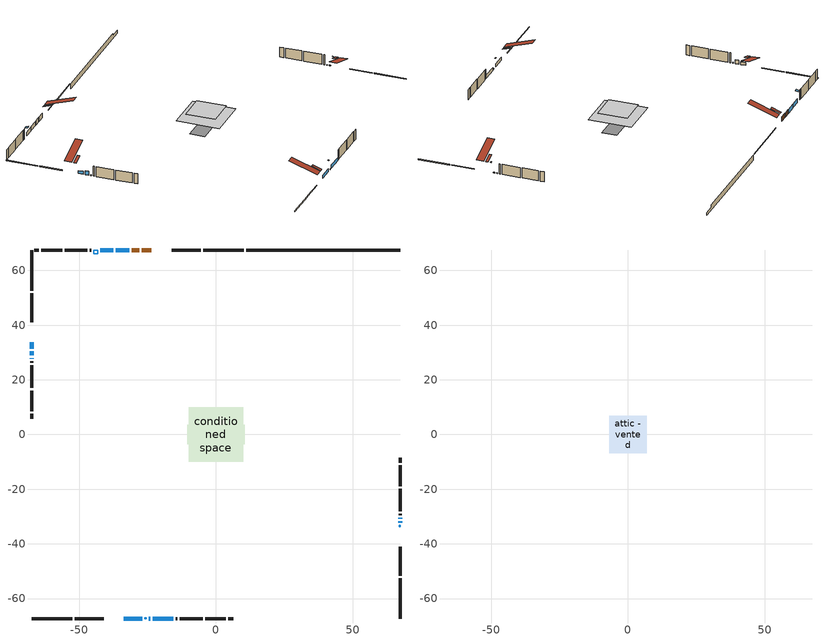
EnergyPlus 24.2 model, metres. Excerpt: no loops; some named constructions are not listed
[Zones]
conditioned space
 floor adiabatic (AdiabaticFloorConstruction): -10.02,-10.02 -10.02,10.02 10.02,10.02 10.02,-10.02 z3.05
 floor foundation (Slab1 construction): -10.56,-3.54 -10.56,3.54 10.56,3.54 10.56,-3.54 z-1.83
 wall outside (RimJoist1 construction): 10.16,67.48 -4.68,67.48 / -67.48,-67.48 -52.64,-67.48 / -67.48,67.48 -67.48,52.64 / 67.48,-67.48 67.48,-52.64 z0.61:0.91
 wall outside (RimJoist2 construction): -5.61,67.48 -16.18,67.48 / -51.71,-67.48 -41.13,-67.48 / -67.48,51.71 -67.48,41.13 / 67.48,-51.71 67.48,-41.13 z0.61:0.91
 wall outside (AdiabaticWallConstruction 1): -23.64,67.48 -27.2,67.48 / -28.12,67.48 -30.79,67.48 z0.61:2.64
 wall outside (AdiabaticWallConstruction): -31.72,67.48 -36.6,67.48 z0.61:2.57; -67.48,33.68 -67.48,31.4 z0.61:1.98; -37.53,67.48 -42.31,67.48 z0.61:2.52; -33.68,-67.48 -26.97,-67.48 z0.61:2.22; -67.48,30.47 -67.48,28.9 z0.61:2.5; 67.48,-32.25 67.48,-31.67 / 67.48,-30.75 67.48,-30.45 / -24.62,-67.48 -24.03,-67.48 / -67.48,27.97 -67.48,27.68 z0.61:0.96; -23.11,-67.48 -15.59,-67.48 z0.61:2.12
 wall outside (Wall1 construction): -45.61,67.48 -46.11,67.48 / -14.66,-67.48 -14.16,-67.48 / -67.48,26.75 -67.48,26.24 / 67.48,-29.52 67.48,-29.02 z0.61:5.49
 wall outside (Wall2 construction): -47.04,67.48 -55.35,67.48 / -13.23,-67.48 -4.92,-67.48 / -67.48,25.32 -67.48,17.01 / 67.48,-28.09 67.48,-19.79 z0.61:5.49
 wall outside (Wall3 construction): -56.28,67.48 -63.88,67.48 / -4,-67.48 3.6,-67.48 / -67.48,16.08 -67.48,8.48 / 67.48,-18.86 67.48,-11.26 z0.61:5.49
 wall outside (Wall4 construction): -64.8,67.48 -66.55,67.48 / 4.53,-67.48 6.28,-67.48 / -67.48,7.55 -67.48,5.81 / 67.48,-10.33 67.48,-8.58 z0.61:5.49
 wall foundation (FoundationWall1 construction): 11.09,67.48,-1.83 11.09,67.48,0.61 61.84,67.48,0.61 61.84,67.48,-0.46 67.48,67.48,-0.46 67.48,67.48,-1.83
 window (WindowConstruction): -31.72,67.48 -36.6,67.48 z0.61:2.57
 window (WindowConstruction 2): -67.48,33.68 -67.48,31.4 z0.61:1.98
 window (WindowConstruction 3): -37.53,67.48 -42.3,67.48 z0.61:2.52
 window (WindowConstruction 4): -33.68,-67.48 -26.97,-67.48 z0.61:2.22
 window (WindowConstruction 5): -67.48,30.47 -67.48,28.9 z0.61:2.5
 window (WindowConstruction 6): 67.48,-32.25 67.48,-31.67 z0.61:0.96
 window (WindowConstruction 7): 67.48,-30.74 67.48,-30.45 z0.61:0.96
 window (WindowConstruction 8): -24.61,-67.48 -24.04,-67.48 z0.61:0.96
 window (WindowConstruction 9): -67.48,27.97 -67.48,27.68 z0.61:0.96
 window (WindowConstruction 1): -23.11,-67.48 -15.59,-67.48 z0.61:2.12
 door (Door): -23.64,67.48 -27.2,67.48 z0.61:2.64
 door (Door 1): -28.12,67.48 -30.79,67.48 z0.61:2.64
 ceiling adiabatic (AdiabaticFloorConstruction): 10.02,-10.02 10.02,10.02 -10.02,10.02 -10.02,-10.02 z3.05
 roof outside (Roof2 construction): -22.71,67.48,5.49 -22.71,63.13,6.94 -21.57,63.13,6.94 -21.57,67.48,5.49; -34.61,-67.48,5.49 -34.61,-63.13,6.94 -35.75,-63.13,6.94 -35.75,-67.48,5.49; -67.48,34.61,5.49 -63.13,34.61,6.94 -63.13,35.75,6.94 -67.48,35.75,5.49; 67.48,-34.61,5.49 63.13,-34.61,6.94 63.13,-35.75,6.94 67.48,-35.75,5.49
 roof outside (AdiabaticRoofConstruction): 67.48,-33.18,5.49 67,-33.18,5.65 67,-33.68,5.65 67.48,-33.68,5.49; -44.68,67.48,5.49 -44.68,66.11,5.94 -43.23,66.11,5.94 -43.23,67.48,5.49; -25.54,-67.48,5.49 -25.54,-67,5.65 -26.04,-67,5.65 -26.04,-67.48,5.49
 skylight (SkylightConstruction): 67.48,-33.18,5.49 67,-33.18,5.64 67,-33.68,5.64 67.48,-33.68,5.49
 skylight (SkylightConstruction 1): -44.68,67.48,5.49 -44.68,66.11,5.94 -43.23,66.11,5.94 -43.23,67.48,5.49
 skylight (SkylightConstruction 2): -25.54,-67.48,5.49 -25.54,-67,5.64 -26.04,-67,5.64 -26.04,-67.48,5.49
attic - vented
 floor to conditioned space (Floor1 construction Reversed): -6.86,-6.86 -6.86,6.86 6.86,6.86 6.86,-6.86 z5.49
 roof outside (Roof1 construction): -20.64,67.48,5.49 -20.64,54.11,9.94 -17.11,54.11,9.94 -17.11,67.48,5.49; -36.68,-67.48,5.49 -36.68,-54.11,9.94 -40.21,-54.11,9.94 -40.21,-67.48,5.49; -67.48,36.68,5.49 -54.11,36.68,9.94 -54.11,40.21,9.94 -67.48,40.21,5.49; 67.48,-36.68,5.49 54.11,-36.68,9.94 54.11,-40.21,9.94 67.48,-40.21,5.49
[Material] Roughness=Rough; Thermal Absorptance=0.9
Name | Thickness {m} | Conductivity {W/m-K} | Density {kg/m3} | Specific Heat {J/kg-K} | Solar Absorptance | Visible Absorptance
ceiling loosefill ins | 0.169333 | 0.0480833 | 16.02 | 1046.75 | 0.7 | 0.7
ceiling stud and cavity | 0.1397 | 0.144249 | 65.682 | 1177.47 | 0.7 | 0.7
gypsum board | 0.0127 | 0.160291 | 801 | 837.4 | 0.6 | 0.6
[Construction]
Floor1 construction: ceiling loosefill ins, ceiling stud and cavity, gypsum board
[EnergyManagementSystem:Program]
infil_program: Set p_m = 0.14; Set p_s = 0.22; Set s_m = 270; Set s_s = 370; Set z_m = 9.99744; Set z_s = 5.610173942282551; Set f_t = (((s_m/z_m)^p_m)*((z_s/s_s)^p_s)); Set Tdiff = tin_s-tout_s; Set dT = @Abs Tdiff; Set c = 0.1905; Set Cs = 0.1048; Set Cw = 0.1507; Set n = 0.65; Set sft = (f_t*0.54); Set temp1 = ((c*Cw)*((sft*site_vw_s)^(2*n)))^2; Set Qinf = (((c*Cs*(dT^n))^2)+temp1)^0.5; Set Qinf = (@Max Qinf 0); Set mech_vent_house_fan_sensible_load_act = 0.0; Set mech_vent_house_fan_latent_load_act = 0.0; Set OASupInPb = out_pb_s; Set OASupInTemp = tout_s; Set OASupInW = out_wt_s; Set OASupRho = (@RhoAirFnPbTdbW OASupInPb OASupInTemp OASupInW); Set OASupCp = (@CpAirFnW OASupInW); Set OASupInEnth = (@HFnTdbW OASupInTemp OASupInW); Set ZoneTemp = tin_s; Set ZoneW = win_s; Set ZoneCp = (@CpAirFnW ZoneW); Set ZoneAirEnth = (@HFnTdbW ZoneTemp ZoneW); Set mech_vent_house_fan_cfis_act = 0.0; Set QWHV_cfis_sup = 0.0; Set QWHV_cfis_suppl_sup = 0.0; Set QWHV_cfis_suppl_exh = 0.0; Set Qrange = 0; Set Qbath = 0; Set Qdryer = 0; Set Qdryer = Qdryer + 0.0001 * clothes_dryer_exhaust_0_sch_s; Set QWHV_sup = 0.0; Set QWHV_exh = 0.0071; Set Qsupply = QWHV_sup + QWHV_cfis_sup + QWHV_cfis_suppl_sup; Set Qexhaust = Qrange + Qbath + Qdryer + QWHV_exh + QWHV_cfis_suppl_exh; Set Qfan = (@Max Qexhaust Qsupply); Set Qducts = 0; If Qducts < 0; Set Qsupply = Qsupply - Qducts; Else; Set Qexhaust = Qexhaust + Qducts; EndIf; Set Qfan_with_ducts = (@Max Qexhaust Qsupply); Set Qimb = (@Abs (Qsupply - Qexhaust)); If Qinf + Qimb > 0; Set Qtot = Qfan_with_ducts + (Qinf^2) / (Qinf + Qimb); Else; Set Qtot = Qfan_with_ducts; EndIf; Set Qinf_adj = Qtot - Qfan; Set infil_flow_act = Qinf_adj; Set infil_program_Qinf = Qinf_adj; Set infil_program_Qfan = Qfan; Set Qload = Qfan; Set Effectiveness_Sens = 0.0; Set Effectiveness_Lat = 0.0; Set Fan_MFR = Qload * OASupRho; Set ZoneInEnth = OASupInEnth; Set ZoneInTemp = OASupInTemp; Set FanTotalToCond = Fan_MFR * (ZoneInEnth - ZoneAirEnth); Set FanSensToCond = Fan_MFR * ZoneCp * (ZoneInTemp - ZoneTemp); Set FanLatToCond = FanTotalToCond - FanSensToCond; Set mech_vent_house_fan_sensible_load_act = mech_vent_house_fan_sensible_load_act + FanSensToCond; Set mech_vent_house_fan_latent_load_act = mech_vent_house_fan_latent_load_act + FanLatToCond
[EnergyManagementSystem:ProgramCallingManager]
boiler_hydronic_pump_disaggregate_program_calling_manager: EndOfSystemTimestepBeforeHVACReporting; boiler_hydronic_pump_disaggregate_program
boiler_hydronic_pump_power_program_calling_manager: EndOfSystemTimestepBeforeHVACReporting; boiler_hydronic_pump_power_program
component_loads_program_calling_manager: EndOfZoneTimestepAfterZoneReporting; component_loads_program
fridge_schedule_program_calling_manager: BeginZoneTimestepAfterInitHeatBalance; fridge_schedule_program
infil_program_calling_manager: BeginZoneTimestepAfterInitHeatBalance; infil_program
natural_vent_program_calling_manager: BeginZoneTimestepAfterInitHeatBalance; natural_vent_program
total_airflows_program_calling_manager: EndOfZoneTimestepAfterZoneReporting; total_airflows_program
total_loads_program_calling_manager: EndOfZoneTimestepAfterZoneReporting; total_loads_program
unmet_hours_program_calling_manager: EndOfZoneTimestepBeforeZoneReporting; unmet_hours_program
water_heater_EC_adj_ProgramManager: EndOfSystemTimestepBeforeHVACReporting; water_heater_EC_adj
[EnergyManagementSystem:OutputVariable] Type of Data in Variable=Summed
Name | EMS Variable | Update Frequency | EMS Program or Subroutine | Units
boiler hydronic pump disaggregate htg primary | boiler_hydronic_pump_primary_htg | SystemTimestep | boiler_hydronic_pump_disaggregate_program | J
loads_htg_tot_peakload_outvar; loads_htg_tot_annual_outvar; Energy Management System Output Variable 1; Energy Management System Output Variable 45 | loads_htg_tot | ZoneTimestep | total_loads_program | J
loads_clg_tot_peakload_outvar; loads_clg_tot_annual_outvar; Energy Management System Output Variable 2; Energy Management System Output Variable 46 | loads_clg_tot | ZoneTimestep | total_loads_program | J
htg_unmet_hours_annual_outvar; Energy Management System Output Variable 3 | htg_unmet_hours | ZoneTimestep | unmet_hours_program | hr
clg_unmet_hours_annual_outvar; Energy Management System Output Variable 4 | clg_unmet_hours | ZoneTimestep | unmet_hours_program | hr
loads_htg_roofs_annual_outvar; Energy Management System Output Variable 5 | loads_htg_roofs | ZoneTimestep | component_loads_program | J
loads_htg_ceilings_annual_outvar; Energy Management System Output Variable 6 | loads_htg_ceilings | ZoneTimestep | component_loads_program | J
loads_htg_walls_annual_outvar; Energy Management System Output Variable 7 | loads_htg_walls | ZoneTimestep | component_loads_program | J
loads_htg_rim_joists_annual_outvar; Energy Management System Output Variable 8 | loads_htg_rim_joists | ZoneTimestep | component_loads_program | J
loads_htg_foundation_walls_annual_outvar; Energy Management System Output Variable 9 | loads_htg_foundation_walls | ZoneTimestep | component_loads_program | J
loads_htg_doors_annual_outvar; Energy Management System Output Variable 10 | loads_htg_doors | ZoneTimestep | component_loads_program | J
loads_htg_windows_conduction_annual_outvar; Energy Management System Output Variable 11 | loads_htg_windows_conduction | ZoneTimestep | component_loads_program | J
loads_htg_windows_solar_annual_outvar; Energy Management System Output Variable 12 | loads_htg_windows_solar | ZoneTimestep | component_loads_program | J
loads_htg_skylights_conduction_annual_outvar; Energy Management System Output Variable 13 | loads_htg_skylights_conduction | ZoneTimestep | component_loads_program | J
loads_htg_skylights_solar_annual_outvar; Energy Management System Output Variable 14 | loads_htg_skylights_solar | ZoneTimestep | component_loads_program | J
loads_htg_floors_annual_outvar; Energy Management System Output Variable 15 | loads_htg_floors | ZoneTimestep | component_loads_program | J
loads_htg_slabs_annual_outvar; Energy Management System Output Variable 16 | loads_htg_slabs | ZoneTimestep | component_loads_program | J
loads_htg_internal_mass_annual_outvar; Energy Management System Output Variable 17 | loads_htg_internal_mass | ZoneTimestep | component_loads_program | J
loads_htg_infil_annual_outvar; Energy Management System Output Variable 18 | loads_htg_infil | ZoneTimestep | component_loads_program | J
loads_htg_natvent_annual_outvar; Energy Management System Output Variable 19 | loads_htg_natvent | ZoneTimestep | component_loads_program | J
loads_htg_mechvent_annual_outvar; Energy Management System Output Variable 20 | loads_htg_mechvent | ZoneTimestep | component_loads_program | J
loads_htg_whf_annual_outvar; Energy Management System Output Variable 21 | loads_htg_whf | ZoneTimestep | component_loads_program | J
loads_htg_ducts_annual_outvar; Energy Management System Output Variable 22 | loads_htg_ducts | ZoneTimestep | component_loads_program | J
loads_htg_intgains_annual_outvar; Energy Management System Output Variable 23 | loads_htg_intgains | ZoneTimestep | component_loads_program | J
loads_htg_lighting_annual_outvar; Energy Management System Output Variable 24 | loads_htg_lighting | ZoneTimestep | component_loads_program | J
loads_clg_roofs_annual_outvar; Energy Management System Output Variable 25 | loads_clg_roofs | ZoneTimestep | component_loads_program | J
loads_clg_ceilings_annual_outvar; Energy Management System Output Variable 26 | loads_clg_ceilings | ZoneTimestep | component_loads_program | J
loads_clg_walls_annual_outvar; Energy Management System Output Variable 27 | loads_clg_walls | ZoneTimestep | component_loads_program | J
loads_clg_rim_joists_annual_outvar; Energy Management System Output Variable 28 | loads_clg_rim_joists | ZoneTimestep | component_loads_program | J
loads_clg_foundation_walls_annual_outvar; Energy Management System Output Variable 29 | loads_clg_foundation_walls | ZoneTimestep | component_loads_program | J
loads_clg_doors_annual_outvar; Energy Management System Output Variable 30 | loads_clg_doors | ZoneTimestep | component_loads_program | J
loads_clg_windows_conduction_annual_outvar; Energy Management System Output Variable 31 | loads_clg_windows_conduction | ZoneTimestep | component_loads_program | J
loads_clg_windows_solar_annual_outvar; Energy Management System Output Variable 32 | loads_clg_windows_solar | ZoneTimestep | component_loads_program | J
loads_clg_skylights_conduction_annual_outvar; Energy Management System Output Variable 33 | loads_clg_skylights_conduction | ZoneTimestep | component_loads_program | J
loads_clg_skylights_solar_annual_outvar; Energy Management System Output Variable 34 | loads_clg_skylights_solar | ZoneTimestep | component_loads_program | J
loads_clg_floors_annual_outvar; Energy Management System Output Variable 35 | loads_clg_floors | ZoneTimestep | component_loads_program | J
loads_clg_slabs_annual_outvar; Energy Management System Output Variable 36 | loads_clg_slabs | ZoneTimestep | component_loads_program | J
loads_clg_internal_mass_annual_outvar; Energy Management System Output Variable 37 | loads_clg_internal_mass | ZoneTimestep | component_loads_program | J
loads_clg_infil_annual_outvar; Energy Management System Output Variable 38 | loads_clg_infil | ZoneTimestep | component_loads_program | J
loads_clg_natvent_annual_outvar; Energy Management System Output Variable 39 | loads_clg_natvent | ZoneTimestep | component_loads_program | J
loads_clg_mechvent_annual_outvar; Energy Management System Output Variable 40 | loads_clg_mechvent | ZoneTimestep | component_loads_program | J
loads_clg_whf_annual_outvar; Energy Management System Output Variable 41 | loads_clg_whf | ZoneTimestep | component_loads_program | J
loads_clg_ducts_annual_outvar; Energy Management System Output Variable 42 | loads_clg_ducts | ZoneTimestep | component_loads_program | J
loads_clg_intgains_annual_outvar; Energy Management System Output Variable 43 | loads_clg_intgains | ZoneTimestep | component_loads_program | J
loads_clg_lighting_annual_outvar; Energy Management System Output Variable 44 | loads_clg_lighting | ZoneTimestep | component_loads_program | J
[Schedule:Day:Interval]
interior lighting schedule day: No, 01:00, 0.108182, 04:00, 0.0901515, 05:00, 0.0991667, 06:00, 0.162273, 07:00, 0.270455, 08:00, 0.342576, 10:00, 0.369621, 11:00, 0.351591, 12:00, 0.333561, 13:00, 0.324545, 14:00, 0.31553, 15:00, 0.333561, 16:00, 0.369621, 17:00, 0.450758, 18:00, 0.585985, 19:00, 0.775303, 20:00, 0.955606, 21:00, 0.991667, 22:00, 0.712197, 23:00, 0.360606, 24:00, 0.162273
interior lighting schedule day 1: No, 01:00, 0.100909, 04:00, 0.0840909, 05:00, 0.0925, 06:00, 0.151364, 07:00, 0.252273, 08:00, 0.319545, 10:00, 0.344773, 11:00, 0.327955, 12:00, 0.311136, 13:00, 0.302727, 14:00, 0.294318, 15:00, 0.311136, 16:00, 0.344773, 17:00, 0.420455, 18:00, 0.546591, 19:00, 0.723182, 20:00, 0.891364, 21:00, 0.925, 22:00, 0.664318, 23:00, 0.336364, 24:00, 0.151364
interior lighting schedule day 2: No, 01:00, 0.0927273, 04:00, 0.0772727, 05:00, 0.085, 06:00, 0.139091, 07:00, 0.231818, 08:00, 0.293636, 10:00, 0.316818, 11:00, 0.301364, 12:00, 0.285909, 13:00, 0.278182, 14:00, 0.270455, 15:00, 0.285909, 16:00, 0.316818, 17:00, 0.386364, 18:00, 0.502273, 19:00, 0.664545, 20:00, 0.819091, 21:00, 0.85, 22:00, 0.610455, 23:00, 0.309091, 24:00, 0.139091
interior lighting schedule day 3: No, 01:00, 0.0845455, 04:00, 0.0704545, 05:00, 0.0775, 06:00, 0.126818, 07:00, 0.211364, 08:00, 0.267727, 10:00, 0.288864, 11:00, 0.274773, 12:00, 0.260682, 13:00, 0.253636, 14:00, 0.246591, 15:00, 0.260682, 16:00, 0.288864, 17:00, 0.352273, 18:00, 0.457955, 19:00, 0.605909, 20:00, 0.746818, 21:00, 0.775, 22:00, 0.556591, 23:00, 0.281818, 24:00, 0.126818
interior lighting schedule day 4: No, 01:00, 0.0763636, 04:00, 0.0636364, 05:00, 0.07, 06:00, 0.114545, 07:00, 0.190909, 08:00, 0.241818, 10:00, 0.260909, 11:00, 0.248182, 12:00, 0.235455, 13:00, 0.229091, 14:00, 0.222727, 15:00, 0.235455, 16:00, 0.260909, 17:00, 0.318182, 18:00, 0.413636, 19:00, 0.547273, 20:00, 0.674545, 21:00, 0.7, 22:00, 0.502727, 23:00, 0.254545, 24:00, 0.114545
interior lighting schedule day 5: No, 01:00, 0.0727273, 04:00, 0.0606061, 05:00, 0.0666667, 06:00, 0.109091, 07:00, 0.181818, 08:00, 0.230303, 10:00, 0.248485, 11:00, 0.236364, 12:00, 0.224242, 13:00, 0.218182, 14:00, 0.212121, 15:00, 0.224242, 16:00, 0.248485, 17:00, 0.30303, 18:00, 0.393939, 19:00, 0.521212, 20:00, 0.642424, 21:00, 0.666667, 22:00, 0.478788, 23:00, 0.242424, 24:00, 0.109091
interior lighting schedule day 6: No, 01:00, 0.0745455, 04:00, 0.0621212, 05:00, 0.0683333, 06:00, 0.111818, 07:00, 0.186364, 08:00, 0.236061, 10:00, 0.254697, 11:00, 0.242273, 12:00, 0.229848, 13:00, 0.223636, 14:00, 0.217424, 15:00, 0.229848, 16:00, 0.254697, 17:00, 0.310606, 18:00, 0.403788, 19:00, 0.534242, 20:00, 0.658485, 21:00, 0.683333, 22:00, 0.490758, 23:00, 0.248485, 24:00, 0.111818
interior lighting schedule day 7: No, 01:00, 0.08, 04:00, 0.0666667, 05:00, 0.0733333, 06:00, 0.12, 07:00, 0.2, 08:00, 0.253333, 10:00, 0.273333, 11:00, 0.26, 12:00, 0.246667, 13:00, 0.24, 14:00, 0.233333, 15:00, 0.246667, 16:00, 0.273333, 17:00, 0.333333, 18:00, 0.433333, 19:00, 0.573333, 20:00, 0.706667, 21:00, 0.733333, 22:00, 0.526667, 23:00, 0.266667, 24:00, 0.12
interior lighting schedule day 8: No, 01:00, 0.0890909, 04:00, 0.0742424, 05:00, 0.0816667, 06:00, 0.133636, 07:00, 0.222727, 08:00, 0.282121, 10:00, 0.304394, 11:00, 0.289545, 12:00, 0.274697, 13:00, 0.267273, 14:00, 0.259848, 15:00, 0.274697, 16:00, 0.304394, 17:00, 0.371212, 18:00, 0.482576, 19:00, 0.638485, 20:00, 0.78697, 21:00, 0.816667, 22:00, 0.586515, 23:00, 0.29697, 24:00, 0.133636
interior lighting schedule day 9: No, 01:00, 0.0972727, 04:00, 0.0810606, 05:00, 0.0891667, 06:00, 0.145909, 07:00, 0.243182, 08:00, 0.30803, 10:00, 0.332348, 11:00, 0.316136, 12:00, 0.299924, 13:00, 0.291818, 14:00, 0.283712, 15:00, 0.299924, 16:00, 0.332348, 17:00, 0.405303, 18:00, 0.526894, 19:00, 0.697121, 20:00, 0.859242, 21:00, 0.891667, 22:00, 0.640379, 23:00, 0.324242, 24:00, 0.145909
interior lighting schedule day 10: No, 01:00, 0.105455, 04:00, 0.0878788, 05:00, 0.0966667, 06:00, 0.158182, 07:00, 0.263636, 08:00, 0.333939, 10:00, 0.360303, 11:00, 0.342727, 12:00, 0.325152, 13:00, 0.316364, 14:00, 0.307576, 15:00, 0.325152, 16:00, 0.360303, 17:00, 0.439394, 18:00, 0.571212, 19:00, 0.755758, 20:00, 0.931515, 21:00, 0.966667, 22:00, 0.694242, 23:00, 0.351515, 24:00, 0.158182
interior lighting schedule day 11: No, 01:00, 0.109091, 04:00, 0.0909091, 05:00, 0.1, 06:00, 0.163636, 07:00, 0.272727, 08:00, 0.345455, 10:00, 0.372727, 11:00, 0.354545, 12:00, 0.336364, 13:00, 0.327273, 14:00, 0.318182, 15:00, 0.336364, 16:00, 0.372727, 17:00, 0.454545, 18:00, 0.590909, 19:00, 0.781818, 20:00, 0.963636, 21:00, 1, 22:00, 0.718182, 23:00, 0.363636, 24:00, 0.163636
interior lighting schedule default day; occupants schedule default day; clothes dryer schedule default day; cooking range schedule default day; misc plug loads schedule default day; general water use schedule default day; clothes dryer exhaust 0 schedule default day; cooling season schedule day; cooling season schedule day 2; cooling season schedule default day; exterior lighting schedule default day; natural vent schedule default day: No, 24:00, 0
occupants schedule day: No, 05:00, 0.426829, 06:00, 0.719512, 07:00, 1, 08:00, 0.670732, 09:00, 0.329268, 14:00, 0.170732, 15:00, 0.231707, 16:00, 0.329268, 17:00, 0.5, 18:00, 0.670732, 19:00, 0.829268, 21:00, 1, 22:00, 0.853659, 23:00, 0.646341, 24:00, 0.426829
clothes dryer schedule day; clothes dryer exhaust 0 schedule day: No, 01:00, 0.123457, 02:00, 0.0740741, 03:00, 0.0493827, 04:00, 0.0246914, 05:00, 0.0493827, 06:00, 0.0740741, 07:00, 0.197531, 08:00, 0.395062, 09:00, 0.592593, 10:00, 0.839506, 11:00, 0.962963, 12:00, 1, 13:00, 0.91358, 14:00, 0.82716, 15:00, 0.716049, 16:00, 0.753086, 17:00, 0.679012, 18:00, 0.666667, 20:00, 0.62963, 21:00, 0.641975, 22:00, 0.666667, 23:00, 0.54321, 24:00, 0.296296
cooking range schedule day: No, 05:00, 0.0597015, 06:00, 0.11194, 07:00, 0.171642, 08:00, 0.291045, 11:00, 0.343284, 12:00, 0.402985, 13:00, 0.462687, 14:00, 0.343284, 15:00, 0.291045, 16:00, 0.402985, 17:00, 0.567164, 18:00, 1, 19:00, 0.850746, 20:00, 0.432836, 21:00, 0.291045, 22:00, 0.231343, 23:00, 0.171642, 24:00, 0.11194
misc plug loads schedule day: No, 06:00, 0.705882, 07:00, 0.745098, 08:00, 0.803922, 15:00, 0.823529, 16:00, 0.862745, 17:00, 0.921569, 18:00, 0.980392, 19:00, 1, 20:00, 0.980392, 21:00, 0.941176, 22:00, 0.862745, 23:00, 0.784314, 24:00, 0.72549
general water use schedule day: No, 01:00, 0.315068, 03:00, 0.287671, 04:00, 0.342466, 05:00, 0.369863, 06:00, 0.520548, 07:00, 0.60274, 08:00, 0.534247, 10:00, 0.506849, 11:00, 0.465753, 14:00, 0.479452, 15:00, 0.534247, 16:00, 0.589041, 17:00, 0.69863, 18:00, 0.876712, 19:00, 0.890411, 20:00, 0.986301, 21:00, 1, 22:00, 0.863014, 23:00, 0.616438, 24:00, 0.465753
cooling season schedule day 1: No, 24:00, 1
exterior lighting schedule day: No, 01:00, 0.566667, 03:00, 0.524167, 05:00, 0.495833, 06:00, 0.5525, 07:00, 0.623333, 08:00, 0.580833, 09:00, 0.439167, 10:00, 0.354167, 12:00, 0.34, 13:00, 0.354167, 14:00, 0.396667, 15:00, 0.425, 16:00, 0.495833, 17:00, 0.623333, 18:00, 0.793333, 19:00, 0.906667, 20:00, 0.963333, 21:00, 0.991667, 22:00, 0.920833, 23:00, 0.793333, 24:00, 0.665833
exterior lighting schedule day 1: No, 01:00, 0.528571, 03:00, 0.488929, 05:00, 0.4625, 06:00, 0.515357, 07:00, 0.581429, 08:00, 0.541786, 09:00, 0.409643, 10:00, 0.330357, 12:00, 0.317143, 13:00, 0.330357, 14:00, 0.37, 15:00, 0.396429, 16:00, 0.4625, 17:00, 0.581429, 18:00, 0.74, 19:00, 0.845714, 20:00, 0.898571, 21:00, 0.925, 22:00, 0.858929, 23:00, 0.74, 24:00, 0.621071
exterior lighting schedule day 10: No, 01:00, 0.552381, 03:00, 0.510952, 05:00, 0.483333, 06:00, 0.538571, 07:00, 0.607619, 08:00, 0.56619, 09:00, 0.428095, 10:00, 0.345238, 12:00, 0.331429, 13:00, 0.345238, 14:00, 0.386667, 15:00, 0.414286, 16:00, 0.483333, 17:00, 0.607619, 18:00, 0.773333, 19:00, 0.88381, 20:00, 0.939048, 21:00, 0.966667, 22:00, 0.897619, 23:00, 0.773333, 24:00, 0.649048
exterior lighting schedule day 11: No, 01:00, 0.571429, 03:00, 0.528571, 05:00, 0.5, 06:00, 0.557143, 07:00, 0.628571, 08:00, 0.585714, 09:00, 0.442857, 10:00, 0.357143, 12:00, 0.342857, 13:00, 0.357143, 14:00, 0.4, 15:00, 0.428571, 16:00, 0.5, 17:00, 0.628571, 18:00, 0.8, 19:00, 0.914286, 20:00, 0.971429, 21:00, 1, 22:00, 0.928571, 23:00, 0.8, 24:00, 0.671429
exterior lighting schedule day 2: No, 01:00, 0.485714, 03:00, 0.449286, 05:00, 0.425, 06:00, 0.473571, 07:00, 0.534286, 08:00, 0.497857, 09:00, 0.376429, 10:00, 0.303571, 12:00, 0.291429, 13:00, 0.303571, 14:00, 0.34, 15:00, 0.364286, 16:00, 0.425, 17:00, 0.534286, 18:00, 0.68, 19:00, 0.777143, 20:00, 0.825714, 21:00, 0.85, 22:00, 0.789286, 23:00, 0.68, 24:00, 0.570714
exterior lighting schedule day 3: No, 01:00, 0.442857, 03:00, 0.409643, 05:00, 0.3875, 06:00, 0.431786, 07:00, 0.487143, 08:00, 0.453929, 09:00, 0.343214, 10:00, 0.276786, 12:00, 0.265714, 13:00, 0.276786, 14:00, 0.31, 15:00, 0.332143, 16:00, 0.3875, 17:00, 0.487143, 18:00, 0.62, 19:00, 0.708571, 20:00, 0.752857, 21:00, 0.775, 22:00, 0.719643, 23:00, 0.62, 24:00, 0.520357
exterior lighting schedule day 4: No, 01:00, 0.4, 03:00, 0.37, 05:00, 0.35, 06:00, 0.39, 07:00, 0.44, 08:00, 0.41, 09:00, 0.31, 10:00, 0.25, 12:00, 0.24, 13:00, 0.25, 14:00, 0.28, 15:00, 0.3, 16:00, 0.35, 17:00, 0.44, 18:00, 0.56, 19:00, 0.64, 20:00, 0.68, 21:00, 0.7, 22:00, 0.65, 23:00, 0.56, 24:00, 0.47
exterior lighting schedule day 5: No, 01:00, 0.380952, 03:00, 0.352381, 05:00, 0.333333, 06:00, 0.371429, 07:00, 0.419048, 08:00, 0.390476, 09:00, 0.295238, 10:00, 0.238095, 12:00, 0.228571, 13:00, 0.238095, 14:00, 0.266667, 15:00, 0.285714, 16:00, 0.333333, 17:00, 0.419048, 18:00, 0.533333, 19:00, 0.609524, 20:00, 0.647619, 21:00, 0.666667, 22:00, 0.619048, 23:00, 0.533333, 24:00, 0.447619
exterior lighting schedule day 6: No, 01:00, 0.390476, 03:00, 0.36119, 05:00, 0.341667, 06:00, 0.380714, 07:00, 0.429524, 08:00, 0.400238, 09:00, 0.302619, 10:00, 0.244048, 12:00, 0.234286, 13:00, 0.244048, 14:00, 0.273333, 15:00, 0.292857, 16:00, 0.341667, 17:00, 0.429524, 18:00, 0.546667, 19:00, 0.624762, 20:00, 0.66381, 21:00, 0.683333, 22:00, 0.634524, 23:00, 0.546667, 24:00, 0.45881
exterior lighting schedule day 7: No, 01:00, 0.419048, 03:00, 0.387619, 05:00, 0.366667, 06:00, 0.408571, 07:00, 0.460952, 08:00, 0.429524, 09:00, 0.324762, 10:00, 0.261905, 12:00, 0.251429, 13:00, 0.261905, 14:00, 0.293333, 15:00, 0.314286, 16:00, 0.366667, 17:00, 0.460952, 18:00, 0.586667, 19:00, 0.670476, 20:00, 0.712381, 21:00, 0.733333, 22:00, 0.680952, 23:00, 0.586667, 24:00, 0.492381
exterior lighting schedule day 8: No, 01:00, 0.466667, 03:00, 0.431667, 05:00, 0.408333, 06:00, 0.455, 07:00, 0.513333, 08:00, 0.478333, 09:00, 0.361667, 10:00, 0.291667, 12:00, 0.28, 13:00, 0.291667, 14:00, 0.326667, 15:00, 0.35, 16:00, 0.408333, 17:00, 0.513333, 18:00, 0.653333, 19:00, 0.746667, 20:00, 0.793333, 21:00, 0.816667, 22:00, 0.758333, 23:00, 0.653333, 24:00, 0.548333
exterior lighting schedule day 9: No, 01:00, 0.509524, 03:00, 0.47131, 05:00, 0.445833, 06:00, 0.496786, 07:00, 0.560476, 08:00, 0.522262, 09:00, 0.394881, 10:00, 0.318452, 12:00, 0.305714, 13:00, 0.318452, 14:00, 0.356667, 15:00, 0.382143, 16:00, 0.445833, 17:00, 0.560476, 18:00, 0.713333, 19:00, 0.815238, 20:00, 0.86619, 21:00, 0.891667, 22:00, 0.827976, 23:00, 0.713333, 24:00, 0.59869
[Schedule:Week:Daily]
clothes dryer exhaust 0 schedule Week Rule - Jan1-Dec31: clothes dryer exhaust 0 schedule day, clothes dryer exhaust 0 schedule day, clothes dryer exhaust 0 schedule day, clothes dryer exhaust 0 schedule day, clothes dryer exhaust 0 schedule day, clothes dryer exhaust 0 schedule day, clothes dryer exhaust 0 schedule day, clothes dryer exhaust 0 schedule default day, clothes dryer exhaust 0 schedule default day, clothes dryer exhaust 0 schedule default day, clothes dryer exhaust 0 schedule default day, clothes dryer exhaust 0 schedule default day
cooling season schedule Week Rule - Jan1-May26: cooling season schedule day, cooling season schedule day, cooling season schedule day, cooling season schedule day, cooling season schedule day, cooling season schedule day, cooling season schedule day, cooling season schedule default day, cooling season schedule default day, cooling season schedule default day, cooling season schedule default day, cooling season schedule default day
cooling season schedule Week Rule - May27-Jun2: cooling season schedule day, cooling season schedule day, cooling season schedule day, cooling season schedule day, cooling season schedule day, cooling season schedule day 1, cooling season schedule day 1, cooling season schedule default day, cooling season schedule default day, cooling season schedule default day, cooling season schedule default day, cooling season schedule default day
cooling season schedule Week Rule - Jun3-Aug25: cooling season schedule day 1, cooling season schedule day 1, cooling season schedule day 1, cooling season schedule day 1, cooling season schedule day 1, cooling season schedule day 1, cooling season schedule day 1, cooling season schedule default day, cooling season schedule default day, cooling season schedule default day, cooling season schedule default day, cooling season schedule default day
cooling season schedule Week Rule - Aug26-Sep1: cooling season schedule day 1, cooling season schedule day 1, cooling season schedule day 1, cooling season schedule day 1, cooling season schedule day 1, cooling season schedule day 1, cooling season schedule day 2, cooling season schedule default day, cooling season schedule default day, cooling season schedule default day, cooling season schedule default day, cooling season schedule default day
cooling season schedule Week Rule - Sep2-Dec31: cooling season schedule day 2, cooling season schedule day 2, cooling season schedule day 2, cooling season schedule day 2, cooling season schedule day 2, cooling season schedule day 2, cooling season schedule day 2, cooling season schedule default day, cooling season schedule default day, cooling season schedule default day, cooling season schedule default day, cooling season schedule default day
exterior lighting schedule Week Rule - Sep2-Sep29: exterior lighting schedule day 8, exterior lighting schedule day 8, exterior lighting schedule day 8, exterior lighting schedule day 8, exterior lighting schedule day 8, exterior lighting schedule day 8, exterior lighting schedule day 8, exterior lighting schedule default day, exterior lighting schedule default day, exterior lighting schedule default day, exterior lighting schedule default day, exterior lighting schedule default day
exterior lighting schedule Week Rule - Sep30-Oct6: exterior lighting schedule day 8, exterior lighting schedule day 9, exterior lighting schedule day 9, exterior lighting schedule day 9, exterior lighting schedule day 9, exterior lighting schedule day 9, exterior lighting schedule day 9, exterior lighting schedule default day, exterior lighting schedule default day, exterior lighting schedule default day, exterior lighting schedule default day, exterior lighting schedule default day
exterior lighting schedule Week Rule - Oct7-Oct27: exterior lighting schedule day 9, exterior lighting schedule day 9, exterior lighting schedule day 9, exterior lighting schedule day 9, exterior lighting schedule day 9, exterior lighting schedule day 9, exterior lighting schedule day 9, exterior lighting schedule default day, exterior lighting schedule default day, exterior lighting schedule default day, exterior lighting schedule default day, exterior lighting schedule default day
exterior lighting schedule Week Rule - Oct28-Nov3: exterior lighting schedule day 9, exterior lighting schedule day 9, exterior lighting schedule day 9, exterior lighting schedule day 9, exterior lighting schedule day 10, exterior lighting schedule day 10, exterior lighting schedule day 10, exterior lighting schedule default day, exterior lighting schedule default day, exterior lighting schedule default day, exterior lighting schedule default day, exterior lighting schedule default day
exterior lighting schedule Week Rule - Nov4-Nov24: exterior lighting schedule day 10, exterior lighting schedule day 10, exterior lighting schedule day 10, exterior lighting schedule day 10, exterior lighting schedule day 10, exterior lighting schedule day 10, exterior lighting schedule day 10, exterior lighting schedule default day, exterior lighting schedule default day, exterior lighting schedule default day, exterior lighting schedule default day, exterior lighting schedule default day
exterior lighting schedule Week Rule - Nov25-Dec1: exterior lighting schedule day 10, exterior lighting schedule day 10, exterior lighting schedule day 10, exterior lighting schedule day 10, exterior lighting schedule day 10, exterior lighting schedule day 10, exterior lighting schedule day 11, exterior lighting schedule default day, exterior lighting schedule default day, exterior lighting schedule default day, exterior lighting schedule default day, exterior lighting schedule default day
exterior lighting schedule Week Rule - Dec2-Dec31: exterior lighting schedule day 11, exterior lighting schedule day 11, exterior lighting schedule day 11, exterior lighting schedule day 11, exterior lighting schedule day 11, exterior lighting schedule day 11, exterior lighting schedule day 11, exterior lighting schedule default day, exterior lighting schedule default day, exterior lighting schedule default day, exterior lighting schedule default day, exterior lighting schedule default day
natural vent schedule Week Rule - Jan1-Dec31: natural vent schedule default day, natural vent schedule default day, natural vent schedule default day, natural vent schedule default day, natural vent schedule default day, natural vent schedule default day, natural vent schedule default day, natural vent schedule default day, natural vent schedule default day, natural vent schedule default day, natural vent schedule default day, natural vent schedule default day
[Schedule:Year]
clothes dryer exhaust 0 schedule: clothes dryer exhaust 0 schedule Week Rule - Jan1-Dec31, 1, 1, 12, 31
cooling season schedule: cooling season schedule Week Rule - Jan1-May26, 1, 1, 5, 26, cooling season schedule Week Rule - May27-Jun2, 5, 27, 6, 2, cooling season schedule Week Rule - Jun3-Aug25, 6, 3, 8, 25, cooling season schedule Week Rule - Aug26-Sep1, 8, 26, 9, 1, cooling season schedule Week Rule - Sep2-Dec31, 9, 2, 12, 31
natural vent schedule: natural vent schedule Week Rule - Jan1-Dec31, 1, 1, 12, 31
